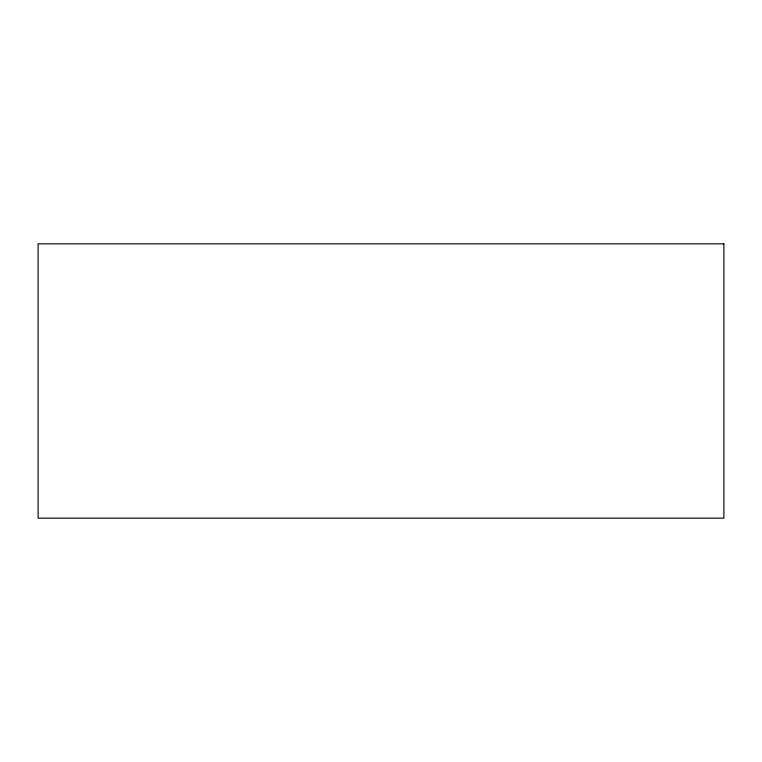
<?xml version="1.0" encoding="UTF-8"?>
<svg xmlns="http://www.w3.org/2000/svg" width="762" height="762" viewBox="0 0 762 762"><rect width="100%" height="100%" fill="white"/><g stroke="black" fill="none" stroke-linecap="round" stroke-linejoin="round"><path stroke-width="1.14" d="M723.9 243.84L38.1 243.84L38.1 518.16L723.9 518.16L723.9 243.84"/></g></svg>
